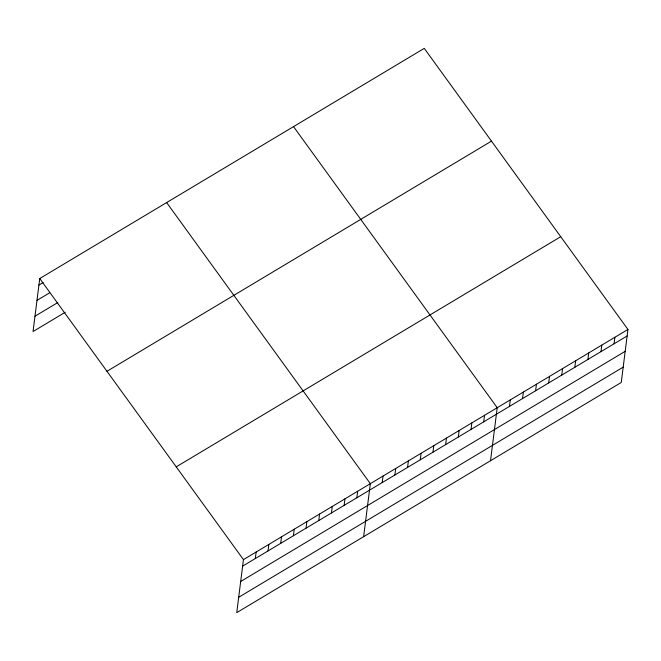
<?xml version="1.0" encoding="UTF-8"?>
<svg xmlns="http://www.w3.org/2000/svg" width="661" height="661" viewBox="0 0 661 661"><rect width="100%" height="100%" fill="white"/><g stroke="black" fill="none" stroke-linecap="round" stroke-linejoin="round"><path stroke-width="0.99" d="M39.743 278.529L243.446 559.619L236.745 612.631L621.257 382.471L627.95 329.459L424.255 48.369L39.743 278.529L33.05 331.541L65.191 312.298M255.311 558.545L256.137 552.026M268.002 550.952L268.82 544.424M280.685 543.35L281.512 536.831M293.377 535.757L294.203 529.238M306.068 528.164L306.886 521.645M318.751 520.571L319.577 514.051M331.442 512.969L332.268 506.45M344.133 505.376L344.951 498.857M356.816 497.783L357.642 491.263M363.633 536.674L370.334 483.67L166.63 202.58M382.198 482.588L383.016 476.069M394.881 474.995L395.708 468.475M407.573 467.401L408.399 460.882M420.264 459.808L421.09 453.289M432.955 452.215L433.773 445.688M445.638 444.613L446.464 438.094M458.329 437.02L459.155 430.501M471.02 429.427L471.838 422.908M483.703 421.834L484.53 415.306M490.52 460.725L497.221 407.713L293.517 126.623M509.466 406.408L510.292 399.888M522.537 398.583L523.363 392.064M535.617 390.758L536.435 384.239M548.688 382.934L549.514 376.415M561.759 375.109L562.585 368.59M574.83 367.285L575.657 360.766M587.91 359.46L588.728 352.933M600.981 351.635L601.807 345.108M614.052 343.803L614.879 337.284M38.925 285.048L43.155 282.52M36.983 300.391L49.674 292.798M34.992 316.198L57.829 302.523M106.966 371.292L491.47 141.132M176.223 466.856L560.726 236.704M243.446 559.619L627.95 329.459M242.62 566.138L627.124 335.978M240.687 581.482L625.19 351.322M238.687 597.288L623.191 367.128"/></g></svg>
